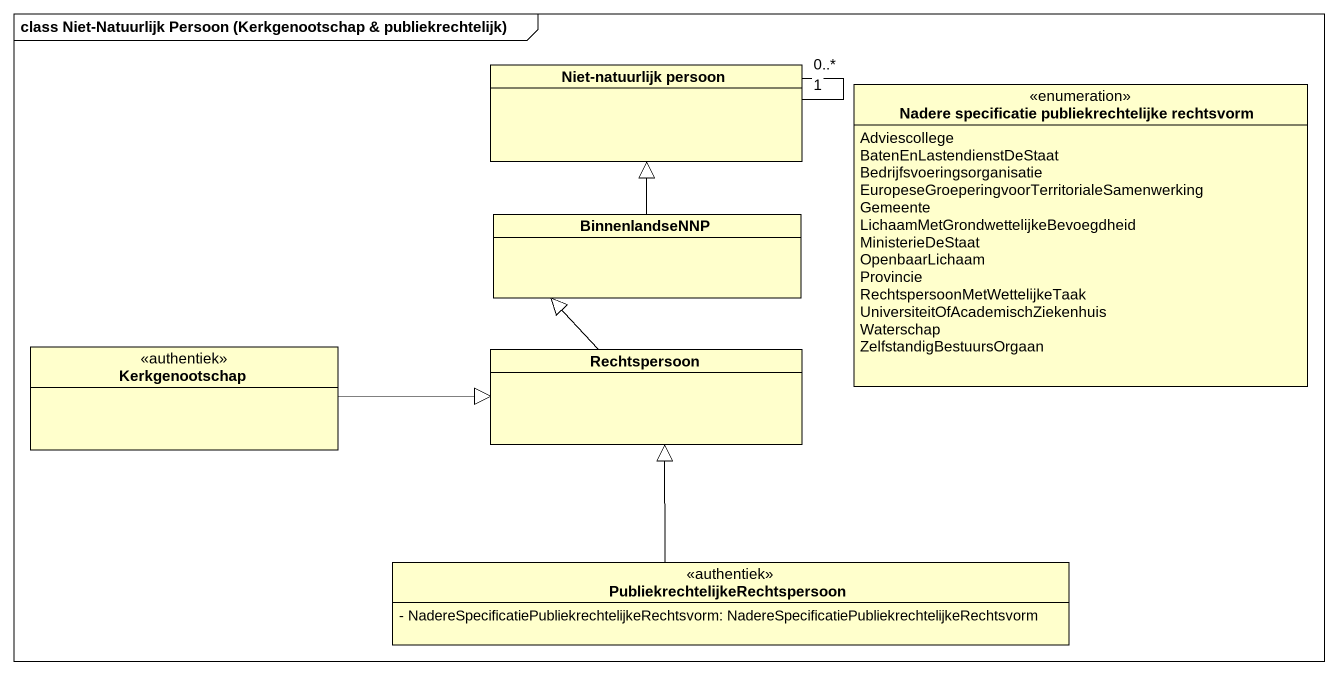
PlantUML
@startuml
mainframe class Niet-Natuurlijk Persoon (Kerkgenootschap & publiekrechtelijk)
hide circle
hide empty members
skinparam classAttributeIconSize 0
class "Niet-natuurlijk persoon" as Niet_natuurlijk_persoon
enum "Nadere specificatie publiekrechtelijke rechtsvorm" as Nadere_specificatie {
  Adviescollege
  BatenEnLastendienstDeStaat
  Bedrijfsvoeringsorganisatie
  EuropeseGroeperingvoorTerritorialeSamenwerking
  Gemeente
  LichaamMetGrondwettelijkeBevoegdheid
  MinisterieDeStaat
  OpenbaarLichaam
  Provincie
  RechtspersoonMetWettelijkeTaak
  UniversiteitOfAcademischZiekenhuis
  Waterschap
  ZelfstandigBestuursOrgaan
}
class BinnenlandseNNP
class Kerkgenootschap <<authentiek>>
class Rechtspersoon
class "PubliekrechtelijkeRechtspersoon" as PubliekrechtelijkeRechtspers <<authentiek>> {
  - NadereSpecificatiePubliekrechtelijkeRechtsvorm: NadereSpecificatiePubliekrechtelijkeRechtsvorm
}
Niet_natuurlijk_persoon "1" -- "0..*" Niet_natuurlijk_persoon
BinnenlandseNNP -up-|> Niet_natuurlijk_persoon
Kerkgenootschap -right-|> Rechtspersoon
Rechtspersoon -up-|> BinnenlandseNNP
PubliekrechtelijkeRechtspers -up-|> Rechtspersoon
@enduml
